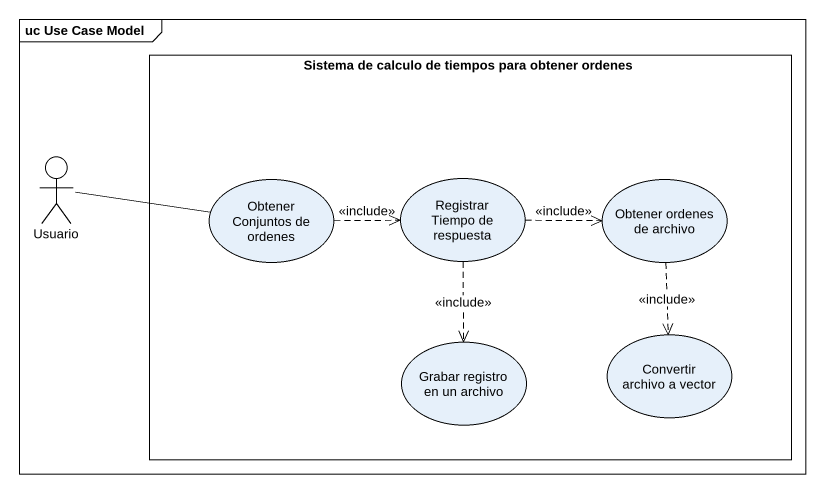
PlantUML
@startuml
mainframe uc Use Case Model
rectangle "Sistema de calculo de tiempos para obtener ordenes" as Sistema_de_calculo_de {
  usecase "Obtener Conjuntos de ordenes" as Obtener_Conjuntos_de_ordenes
  usecase "Registrar Tiempo de respuesta" as Registrar_Tiempo_de
  usecase "Obtener ordenes de archivo" as Obtener_ordenes_de_archivo
  usecase "Grabar registro en un archivo" as Grabar_registro_en_un
  usecase "Convertir archivo a vector" as Convertir_archivo_a_vector
}
actor Usuario
Usuario -right- Obtener_Conjuntos_de_ordenes
Obtener_Conjuntos_de_ordenes .right.> Registrar_Tiempo_de : <<include>>
Registrar_Tiempo_de .right.> Obtener_ordenes_de_archivo : <<include>>
Registrar_Tiempo_de ..> Grabar_registro_en_un : <<include>>
Obtener_ordenes_de_archivo ..> Convertir_archivo_a_vector : <<include>>
@enduml
